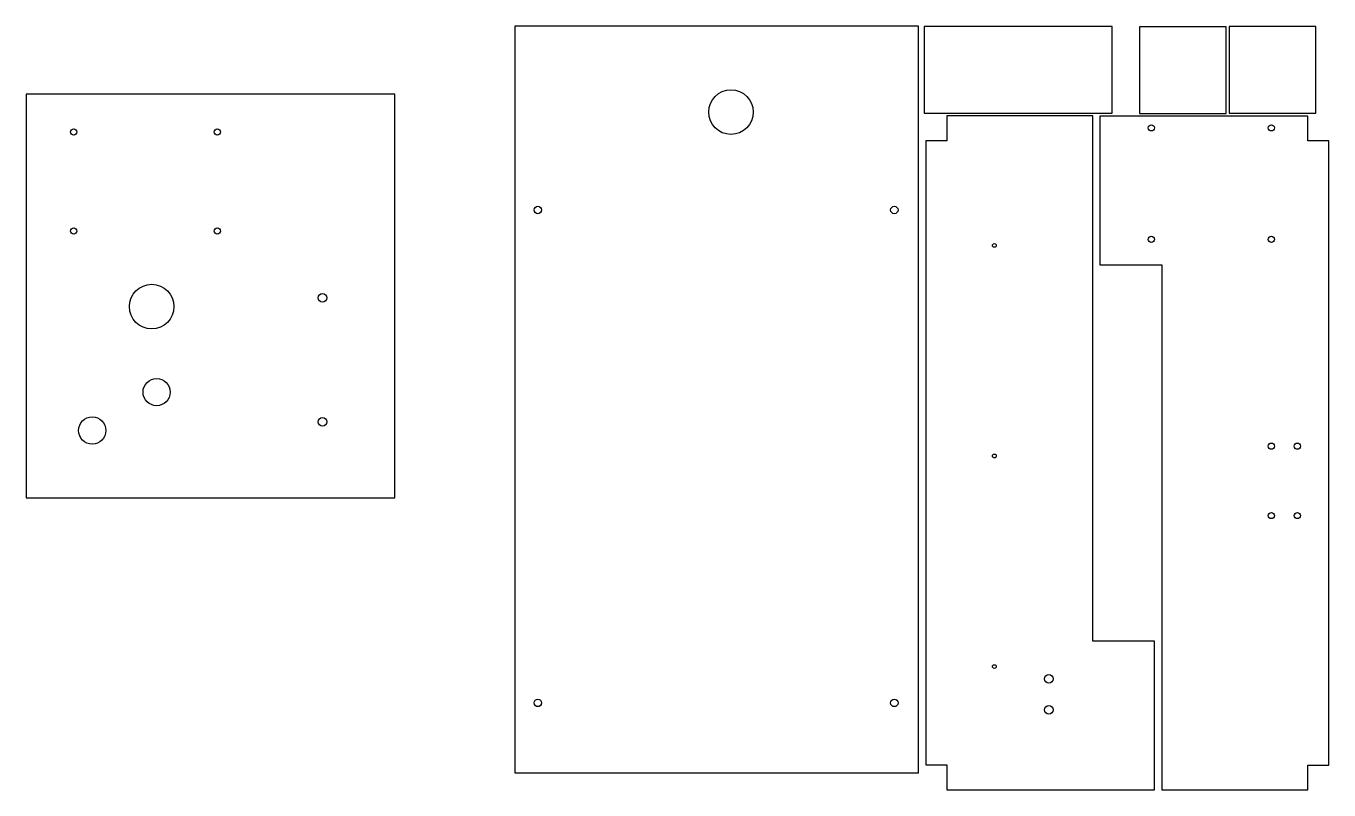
# Model space of a CAD drawing. Header units: millimetres. Extents: x 0 to 1053, y -562 to 55.
import ezdxf

# ---------------------------------------------------------------- set-up
doc = ezdxf.new("R2010")
doc.units = ezdxf.units.MM
doc.header["$MEASUREMENT"] = 0

# ---------------------------------------------------------------- blocks, each defined once
blk = doc.blocks.new('Insert3')
at = {"color": 0}
for p, q in [((1035.6, -17.7), (867.6, -17.7)), ((867.6, -17.7), (867.6, -137.7)), ((1035.6, -37.7), (1035.6, -17.7)), ((1052.6, -37.7), (1035.6, -37.7)), ((1052.6, -541.7), (1052.6, -37.7)), ((867.6, -137.7), (917.6, -137.7)), ((917.6, -137.7), (917.6, -561.7)), ((1035.6, -561.7), (1035.6, -541.7)), ((1035.6, -541.7), (1052.6, -541.7)), ((917.6, -561.7), (1035.6, -561.7))]:
    blk.add_line(p, q, dxfattribs=at)
blk = doc.blocks.new('Insert2')
at = {"color": 0}
for p, q in [((861.8, -17.6), (743.8, -17.6)), ((743.8, -17.6), (743.8, -37.6)), ((861.8, -441.6), (861.8, -17.6)), ((743.8, -37.6), (726.8, -37.6)), ((726.8, -37.6), (726.8, -541.6)), ((911.8, -441.6), (861.8, -441.6)), ((911.8, -561.6), (911.8, -441.6)), ((726.8, -541.6), (743.8, -541.6)), ((743.8, -541.6), (743.8, -561.6)), ((743.8, -561.6), (911.8, -561.6))]:
    blk.add_line(p, q, dxfattribs=at)

msp = doc.modelspace()

# ---------------------------------------------------------------- linework, layer by layer
for points in [[(721, -548), (721, 55), (395, 55), (395, -548)], [(877.5, -15.3), (877.5, 54.7), (725.5, 54.7), (725.5, -15.3)], [(899.5, 54.5), (899.5, -15.5), (969.5, -15.5), (969.5, 54.5)], [(972.1, 54.6), (972.1, -15.4), (1042.1, -15.4), (1042.1, 54.6)], [(298, -326), (298, 0), (0, 0), (0, -326)]]:
    msp.add_lwpolyline(points, close=True)
for centre, radius in [((569.5, -14.5), 18), ((38.5, -30.5), 2.5), ((154.5, -30.5), 2.5), ((909.1, -27.2), 2.5), ((1006.1, -27.2), 2.5), ((413.5, -93.5), 3), ((701.5, -93.5), 3), ((38.5, -110.5), 2.5), ((154.5, -110.5), 2.5), ((909.1, -117.2), 2.5), ((1006.1, -117.2), 2.5), ((782.3, -122.1), 1.5), ((101.5, -171.5), 18), ((239.5, -164.5), 3.5), ((105.5, -240.5), 11), ((53.5, -271.5), 11), ((239.5, -264.5), 3.5), ((1006.1, -284.2), 2.5), ((1027.1, -284.2), 2.5), ((782.3, -292.1), 1.5), ((1006.1, -340.2), 2.5), ((1027.1, -340.2), 2.5), ((782.3, -462.1), 1.5), ((826.3, -472.1), 3.5), ((413.5, -491.5), 3), ((701.5, -491.5), 3), ((826.3, -497.1), 3.5)]:
    msp.add_circle(centre, radius)

# ---------------------------------------------------------------- block references
for name in ['Insert2', 'Insert3']:
    msp.add_blockref(name, (0, 0))

doc.saveas('drawing.dxf')
